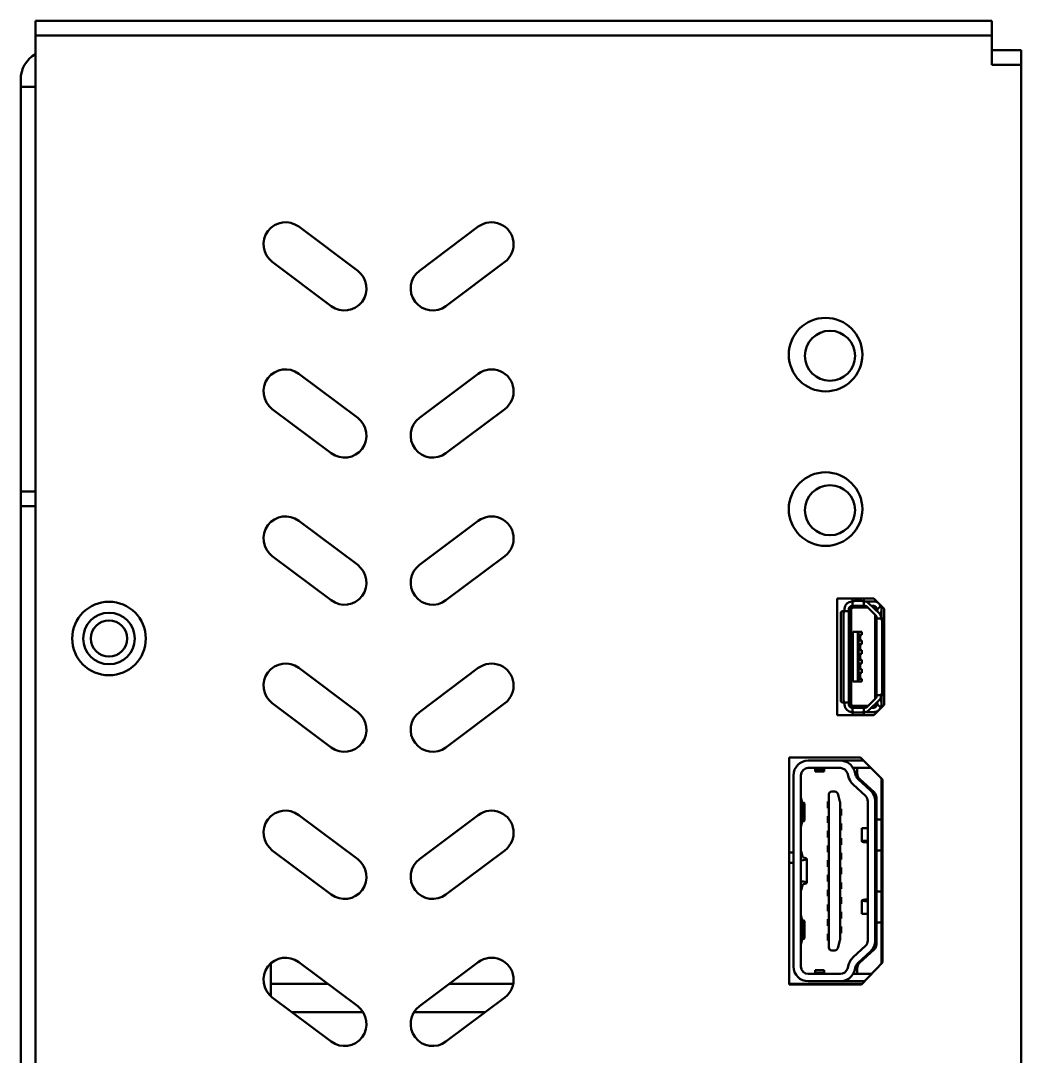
# Model space of a CAD drawing. Header units: millimetres. Extents: x 2117 to 4352, y 853 to 2102.
# Drawn here: x 2571.3 to 2639.3, y 1874.7 to 1945.1 of the extents above; entities that cross this region are included whole.
import ezdxf

# ---------------------------------------------------------------- set-up
doc = ezdxf.new("R2010")
doc.units = ezdxf.units.MM
doc.header["$LTSCALE"] = 1.8
doc.layers.add('외형선(ISO)', color=7, linetype='Continuous', lineweight=50)

msp = doc.modelspace()

# ---------------------------------------------------------------- linework, layer by layer
at = {"layer": '외형선(ISO)'}
for p, q in [((2572.263, 1945.075), (2575.263, 1945.075)), ((2572.263, 1945.075), (2572.263, 1944.075)), ((2634.263, 1945.075), (2575.263, 1945.075)), ((2634.263, 1945.075), (2637.263, 1945.075)), ((2637.263, 1944.075), (2637.263, 1945.075)), ((2575.263, 1944.075), (2572.263, 1944.075)), ((2572.263, 1944.075), (2572.263, 1943.075)), ((2634.263, 1944.075), (2575.263, 1944.075)), ((2637.263, 1944.075), (2634.263, 1944.075)), ((2637.263, 1944.075), (2637.263, 1943.075)), ((2572.263, 1801.375), (2572.263, 1943.075)), ((2637.263, 1942.075), (2637.263, 1943.075)), ((2637.763, 1943.075), (2637.263, 1943.075)), ((2637.763, 1943.075), (2639.263, 1943.075)), ((2639.263, 1942.075), (2639.263, 1943.075)), ((2637.263, 1942.075), (2639.263, 1942.075)), ((2639.263, 1942.075), (2639.263, 1799.875)), ((2571.263, 1940.575), (2571.263, 1941.075)), ((2571.263, 1940.575), (2571.263, 1913.075)), ((2572.263, 1940.575), (2571.263, 1940.575)), ((2572.263, 1913.075), (2572.263, 1940.575)), ((2590.163, 1931.075), (2594.163, 1928.075)), ((2598.363, 1928.075), (2602.363, 1931.075)), ((2592.363, 1925.675), (2588.363, 1928.675)), ((2604.163, 1928.675), (2600.163, 1925.675)), ((2590.163, 1921.075), (2594.163, 1918.075)), ((2598.363, 1918.075), (2602.363, 1921.075)), ((2592.363, 1915.675), (2588.363, 1918.675)), ((2604.163, 1918.675), (2600.163, 1915.675)), ((2571.263, 1912.075), (2571.263, 1913.075)), ((2571.263, 1913.075), (2572.263, 1913.075)), ((2572.263, 1912.075), (2571.263, 1912.075)), ((2571.263, 1829.575), (2571.263, 1912.075)), ((2590.163, 1911.075), (2594.163, 1908.075)), ((2598.363, 1908.075), (2602.363, 1911.075)), ((2592.363, 1905.675), (2588.363, 1908.675)), ((2604.163, 1908.675), (2600.163, 1905.675)), ((2626.753, 1905.795), (2629.233, 1905.795)), ((2626.753, 1897.875), (2626.753, 1905.795)), ((2629.233, 1905.795), (2629.933, 1905.095)), ((2627.253, 1905.085), (2627.253, 1905.095)), ((2627.253, 1904.935), (2627.253, 1905.085)), ((2627.553, 1905.095), (2627.553, 1905.085)), ((2627.553, 1905.085), (2627.553, 1904.935)), ((2627.593, 1898.645), (2627.593, 1905.025)), ((2627.693, 1905.025), (2627.693, 1898.645)), ((2627.753, 1905.595), (2627.803, 1905.595)), ((2627.803, 1905.295), (2627.753, 1905.295)), ((2627.803, 1905.523), (2627.803, 1905.724)), ((2627.803, 1905.394), (2627.803, 1905.523)), ((2627.803, 1905.394), (2627.803, 1905.295)), ((2627.803, 1905.295), (2628.553, 1905.295)), ((2628.732, 1905.275), (2627.843, 1905.275)), ((2628.841, 1905.175), (2627.843, 1905.175)), ((2627.953, 1905.634), (2628.403, 1905.634)), ((2628.553, 1905.724), (2628.553, 1905.523)), ((2628.553, 1905.595), (2628.653, 1905.595)), ((2628.553, 1905.394), (2628.553, 1905.523)), ((2628.553, 1905.394), (2628.553, 1905.295)), ((2628.653, 1905.295), (2628.553, 1905.295)), ((2629.233, 1905.595), (2628.653, 1905.595)), ((2628.661, 1905.295), (2628.653, 1905.295)), ((2628.761, 1905.253), (2629.388, 1904.643)), ((2629.642, 1904.75), (2628.862, 1905.51)), ((2629.233, 1905.295), (2629.083, 1905.295)), ((2629.133, 1905.275), (2629.103, 1905.275)), ((2629.233, 1905.595), (2629.263, 1905.595)), ((2629.433, 1904.954), (2629.433, 1905.095)), ((2629.763, 1904.435), (2629.763, 1905.265)), ((2629.933, 1905.095), (2629.933, 1898.575)), ((2626.993, 1898.885), (2626.993, 1904.785)), ((2627.107, 1904.935), (2627.302, 1904.935)), ((2627.188, 1898.885), (2627.188, 1904.785)), ((2627.302, 1904.935), (2627.448, 1904.935)), ((2627.553, 1904.935), (2627.448, 1904.935)), ((2627.553, 1898.735), (2627.553, 1904.935)), ((2627.553, 1904.64), (2627.593, 1904.607)), ((2629.333, 1898.975), (2629.333, 1904.696)), ((2629.433, 1904.435), (2629.433, 1904.535)), ((2629.433, 1904.435), (2629.433, 1899.235)), ((2629.433, 1904.435), (2629.538, 1904.435)), ((2629.684, 1904.435), (2629.538, 1904.435)), ((2629.684, 1904.435), (2629.879, 1904.435)), ((2629.733, 1904.835), (2629.733, 1904.535)), ((2629.733, 1904.535), (2629.733, 1904.435)), ((2629.763, 1904.495), (2629.733, 1904.495)), ((2627.593, 1904.215), (2627.553, 1904.249)), ((2629.798, 1904.285), (2629.798, 1899.385)), ((2627.553, 1903.01), (2627.593, 1903.01)), ((2627.818, 1900.145), (2627.818, 1903.525)), ((2627.988, 1903.525), (2627.818, 1903.525)), ((2627.988, 1903.525), (2628.148, 1903.525)), ((2628.148, 1903.525), (2628.198, 1903.525)), ((2628.148, 1900.145), (2628.148, 1903.525)), ((2628.198, 1900.145), (2628.198, 1903.525)), ((2628.198, 1903.525), (2628.418, 1903.525)), ((2628.198, 1903.335), (2628.418, 1903.335)), ((2628.198, 1903.26), (2628.225, 1903.26)), ((2628.198, 1903.01), (2628.225, 1903.01)), ((2628.198, 1902.935), (2628.418, 1902.935)), ((2628.323, 1903.26), (2628.225, 1903.26)), ((2628.323, 1903.01), (2628.225, 1903.01)), ((2628.323, 1903.01), (2628.323, 1903.26)), ((2628.418, 1903.335), (2628.418, 1903.525)), ((2628.418, 1902.685), (2628.418, 1902.935)), ((2627.593, 1902.61), (2627.553, 1902.61)), ((2628.198, 1902.685), (2628.418, 1902.685)), ((2628.198, 1902.61), (2628.225, 1902.61)), ((2628.198, 1902.36), (2628.225, 1902.36)), ((2628.198, 1902.285), (2628.418, 1902.285)), ((2628.323, 1902.61), (2628.225, 1902.61)), ((2628.323, 1902.36), (2628.225, 1902.36)), ((2628.323, 1902.36), (2628.323, 1902.61)), ((2628.418, 1902.035), (2628.418, 1902.285)), ((2628.198, 1902.035), (2628.418, 1902.035)), ((2628.198, 1901.96), (2628.225, 1901.96)), ((2628.198, 1901.71), (2628.225, 1901.71)), ((2628.198, 1901.635), (2628.418, 1901.635)), ((2628.323, 1901.96), (2628.225, 1901.96)), ((2628.323, 1901.71), (2628.225, 1901.71)), ((2628.323, 1901.71), (2628.323, 1901.96)), ((2628.418, 1901.385), (2628.418, 1901.635)), ((2590.163, 1901.075), (2594.163, 1898.075)), ((2598.363, 1898.075), (2602.363, 1901.075)), ((2627.553, 1901.06), (2627.593, 1901.06)), ((2628.198, 1901.385), (2628.418, 1901.385)), ((2628.198, 1901.31), (2628.225, 1901.31)), ((2628.198, 1901.06), (2628.225, 1901.06)), ((2628.198, 1900.985), (2628.418, 1900.985)), ((2628.323, 1901.31), (2628.225, 1901.31)), ((2628.323, 1901.06), (2628.225, 1901.06)), ((2628.323, 1901.06), (2628.323, 1901.31)), ((2628.418, 1900.735), (2628.418, 1900.985)), ((2627.593, 1900.66), (2627.553, 1900.66)), ((2627.988, 1900.145), (2627.818, 1900.145)), ((2627.988, 1900.145), (2628.148, 1900.145)), ((2628.148, 1900.145), (2628.198, 1900.145)), ((2628.198, 1900.735), (2628.418, 1900.735)), ((2628.198, 1900.66), (2628.225, 1900.66)), ((2628.198, 1900.41), (2628.225, 1900.41)), ((2628.198, 1900.335), (2628.418, 1900.335)), ((2628.198, 1900.145), (2628.418, 1900.145)), ((2628.323, 1900.66), (2628.225, 1900.66)), ((2628.323, 1900.41), (2628.225, 1900.41)), ((2628.323, 1900.41), (2628.323, 1900.66)), ((2628.418, 1900.145), (2628.418, 1900.335)), ((2627.553, 1899.422), (2627.593, 1899.455)), ((2627.302, 1898.735), (2627.107, 1898.735)), ((2627.253, 1898.585), (2627.253, 1898.735)), ((2627.302, 1898.735), (2627.448, 1898.735)), ((2627.553, 1898.735), (2627.448, 1898.735)), ((2627.593, 1899.064), (2627.553, 1899.03)), ((2627.553, 1898.735), (2627.553, 1898.585)), ((2629.388, 1899.028), (2628.761, 1898.418)), ((2628.862, 1898.16), (2629.642, 1898.92)), ((2629.433, 1899.135), (2629.433, 1899.235)), ((2629.433, 1899.235), (2629.538, 1899.235)), ((2629.433, 1898.575), (2629.433, 1898.717)), ((2629.684, 1899.235), (2629.538, 1899.235)), ((2629.879, 1899.235), (2629.684, 1899.235)), ((2629.733, 1899.235), (2629.733, 1899.135)), ((2629.733, 1899.175), (2629.763, 1899.175)), ((2629.733, 1899.135), (2629.733, 1898.835)), ((2629.763, 1898.405), (2629.763, 1899.235)), ((2592.363, 1895.675), (2588.363, 1898.675)), ((2604.163, 1898.675), (2600.163, 1895.675)), ((2627.253, 1898.575), (2627.253, 1898.585)), ((2627.553, 1898.585), (2627.553, 1898.575)), ((2627.753, 1898.375), (2627.803, 1898.375)), ((2627.803, 1898.075), (2627.753, 1898.075)), ((2627.803, 1898.375), (2628.553, 1898.375)), ((2627.803, 1898.375), (2627.803, 1898.277)), ((2627.803, 1898.148), (2627.803, 1898.277)), ((2627.803, 1897.946), (2627.803, 1898.148)), ((2627.843, 1898.495), (2628.841, 1898.495)), ((2627.843, 1898.395), (2628.732, 1898.395)), ((2627.953, 1898.037), (2628.403, 1898.037)), ((2628.553, 1898.375), (2628.653, 1898.375)), ((2628.553, 1898.375), (2628.553, 1898.277)), ((2628.553, 1898.148), (2628.553, 1898.277)), ((2628.553, 1898.148), (2628.553, 1897.946)), ((2628.653, 1898.075), (2628.553, 1898.075)), ((2628.661, 1898.375), (2628.653, 1898.375)), ((2628.653, 1898.075), (2629.233, 1898.075)), ((2629.233, 1898.375), (2629.083, 1898.375)), ((2629.103, 1898.395), (2629.133, 1898.395)), ((2629.933, 1898.575), (2629.233, 1897.875)), ((2629.263, 1898.075), (2629.233, 1898.075)), ((2629.233, 1897.875), (2626.753, 1897.875)), ((2623.483, 1894.992), (2628.333, 1894.992)), ((2623.483, 1879.559), (2623.483, 1894.992)), ((2626.966, 1894.775), (2624.783, 1894.775)), ((2626.966, 1894.775), (2628.549, 1894.775)), ((2628.333, 1894.992), (2629.833, 1893.492)), ((2623.783, 1893.775), (2623.783, 1880.775)), ((2624.283, 1880.775), (2624.283, 1893.775)), ((2624.783, 1894.275), (2626.966, 1894.275)), ((2625.25, 1894.191), (2625.236, 1894.275)), ((2625.865, 1894.191), (2625.25, 1894.191)), ((2625.254, 1894.025), (2625.862, 1894.025)), ((2625.865, 1894.191), (2625.88, 1894.275)), ((2627.443, 1893.926), (2627.552, 1893.581)), ((2627.832, 1894.275), (2628.113, 1894.275)), ((2628.029, 1893.731), (2627.92, 1894.076)), ((2629.049, 1894.275), (2628.113, 1894.275)), ((2628.113, 1894.275), (2628.113, 1893.895)), ((2627.83, 1893.145), (2628.671, 1892.374)), ((2629.009, 1892.743), (2628.168, 1893.513)), ((2628.274, 1893.527), (2629.256, 1892.624)), ((2629.763, 1891.275), (2629.763, 1893.562)), ((2629.763, 1893.175), (2629.833, 1893.175)), ((2629.833, 1893.492), (2629.833, 1881.059)), ((2626.18, 1892.475), (2626.18, 1882.075)), ((2626.595, 1892.675), (2626.38, 1892.675)), ((2626.938, 1892.002), (2626.787, 1892.53)), ((2624.379, 1891.932), (2624.283, 1892.275)), ((2624.379, 1891.932), (2624.379, 1890.618)), ((2624.533, 1891.856), (2624.533, 1890.695)), ((2626.113, 1891.55), (2626.113, 1892)), ((2626.113, 1892), (2626.18, 1892)), ((2626.945, 1882.603), (2626.945, 1891.947)), ((2628.833, 1892.005), (2628.833, 1882.545)), ((2629.333, 1882.545), (2629.333, 1892.005)), ((2629.418, 1892.256), (2629.418, 1891.275)), ((2590.163, 1891.075), (2594.163, 1888.075)), ((2598.363, 1888.075), (2602.363, 1891.075)), ((2626.113, 1891.55), (2626.18, 1891.55)), ((2626.113, 1890.55), (2626.113, 1891)), ((2626.113, 1891), (2626.18, 1891)), ((2626.945, 1891.5), (2627.013, 1891.5)), ((2626.945, 1891.05), (2627.013, 1891.05)), ((2627.013, 1891.05), (2627.013, 1891.5)), ((2629.418, 1890.775), (2629.418, 1891.275)), ((2629.763, 1890.775), (2629.763, 1891.275)), ((2624.379, 1890.618), (2624.283, 1890.275)), ((2626.113, 1890.55), (2626.18, 1890.55)), ((2626.945, 1890.5), (2627.013, 1890.5)), ((2627.013, 1890.05), (2627.013, 1890.5)), ((2629.763, 1890.775), (2629.418, 1890.775)), ((2629.418, 1890.275), (2629.418, 1890.775)), ((2629.418, 1889.175), (2629.418, 1890.275)), ((2629.763, 1883.775), (2629.763, 1890.775)), ((2626.113, 1889.55), (2626.113, 1890)), ((2626.113, 1890), (2626.18, 1890)), ((2626.113, 1889.55), (2626.18, 1889.55)), ((2626.945, 1890.05), (2627.013, 1890.05)), ((2628.64, 1890.182), (2628.433, 1890.182)), ((2628.433, 1890.182), (2628.433, 1889.279)), ((2628.64, 1890.182), (2628.833, 1890.182)), ((2626.113, 1888.55), (2626.113, 1889)), ((2626.113, 1889), (2626.18, 1889)), ((2626.945, 1889.5), (2627.013, 1889.5)), ((2626.945, 1889.05), (2627.013, 1889.05)), ((2627.013, 1889.05), (2627.013, 1889.5)), ((2628.64, 1889.329), (2628.833, 1889.348)), ((2629.418, 1888.675), (2629.418, 1889.175)), ((2592.363, 1885.675), (2588.363, 1888.675)), ((2604.163, 1888.675), (2600.163, 1885.675)), ((2623.483, 1888.535), (2623.783, 1888.535)), ((2624.283, 1888.587), (2624.314, 1888.587)), ((2624.422, 1888.185), (2624.314, 1888.587)), ((2626.113, 1888.55), (2626.18, 1888.55)), ((2626.945, 1888.5), (2627.013, 1888.5)), ((2627.013, 1888.05), (2627.013, 1888.5)), ((2629.763, 1888.675), (2629.418, 1888.675)), ((2629.418, 1888.175), (2629.418, 1888.675)), ((2629.418, 1886.375), (2629.418, 1888.175)), ((2623.783, 1887.835), (2623.483, 1887.835)), ((2624.683, 1888.092), (2624.683, 1886.458)), ((2626.113, 1887.55), (2626.113, 1888)), ((2626.113, 1888), (2626.18, 1888)), ((2626.113, 1887.55), (2626.18, 1887.55)), ((2626.945, 1888.05), (2627.013, 1888.05)), ((2626.945, 1887.5), (2627.013, 1887.5)), ((2627.013, 1887.05), (2627.013, 1887.5)), ((2626.113, 1886.55), (2626.113, 1887)), ((2626.113, 1887), (2626.18, 1887)), ((2626.945, 1887.05), (2627.013, 1887.05)), ((2624.422, 1886.366), (2624.314, 1885.964)), ((2626.113, 1886.55), (2626.18, 1886.55)), ((2626.945, 1886.5), (2627.013, 1886.5)), ((2626.945, 1886.05), (2627.013, 1886.05)), ((2627.013, 1886.05), (2627.013, 1886.5)), ((2629.418, 1885.875), (2629.418, 1886.375)), ((2624.283, 1885.964), (2624.314, 1885.964)), ((2626.113, 1885.55), (2626.113, 1886)), ((2626.113, 1886), (2626.18, 1886)), ((2626.113, 1885.55), (2626.18, 1885.55)), ((2626.945, 1885.5), (2627.013, 1885.5)), ((2627.013, 1885.05), (2627.013, 1885.5)), ((2629.763, 1885.875), (2629.418, 1885.875)), ((2629.418, 1885.375), (2629.418, 1885.875)), ((2629.418, 1884.275), (2629.418, 1885.375)), ((2626.113, 1884.55), (2626.113, 1885)), ((2626.113, 1885), (2626.18, 1885)), ((2626.945, 1885.05), (2627.013, 1885.05)), ((2628.433, 1884.369), (2628.433, 1885.272)), ((2628.833, 1885.203), (2628.64, 1885.221)), ((2624.379, 1883.932), (2624.283, 1884.275)), ((2624.379, 1883.932), (2624.379, 1882.618)), ((2626.113, 1884.55), (2626.18, 1884.55)), ((2626.113, 1883.55), (2626.113, 1884)), ((2626.113, 1884), (2626.18, 1884)), ((2626.945, 1884.5), (2627.013, 1884.5)), ((2626.945, 1884.05), (2627.013, 1884.05)), ((2627.013, 1884.05), (2627.013, 1884.5)), ((2628.433, 1884.369), (2628.64, 1884.369)), ((2628.833, 1884.369), (2628.64, 1884.369)), ((2629.418, 1883.775), (2629.418, 1884.275)), ((2624.533, 1883.856), (2624.533, 1882.695)), ((2626.113, 1883.55), (2626.18, 1883.55)), ((2626.945, 1883.5), (2627.013, 1883.5)), ((2627.013, 1883.05), (2627.013, 1883.5)), ((2629.763, 1883.775), (2629.418, 1883.775)), ((2629.418, 1883.275), (2629.418, 1883.775)), ((2629.418, 1883.275), (2629.418, 1882.295)), ((2629.763, 1883.275), (2629.763, 1883.775)), ((2629.763, 1880.986), (2629.763, 1883.275)), ((2624.379, 1882.618), (2624.283, 1882.275)), ((2626.113, 1882.55), (2626.113, 1883)), ((2626.113, 1883), (2626.18, 1883)), ((2626.113, 1882.55), (2626.18, 1882.55)), ((2626.787, 1882.02), (2626.938, 1882.548)), ((2626.945, 1883.05), (2627.013, 1883.05)), ((2626.38, 1881.875), (2626.595, 1881.875)), ((2628.671, 1882.177), (2627.83, 1881.406)), ((2628.168, 1881.038), (2629.009, 1881.808)), ((2629.256, 1881.927), (2628.274, 1881.024)), ((2629.763, 1881.375), (2629.833, 1881.375)), ((2588.263, 1878.757), (2588.263, 1880.993)), ((2590.163, 1881.075), (2594.163, 1878.075)), ((2598.363, 1878.075), (2602.363, 1881.075)), ((2625.254, 1880.525), (2625.862, 1880.525)), ((2627.552, 1880.97), (2627.443, 1880.625)), ((2627.92, 1880.474), (2628.029, 1880.82)), ((2628.113, 1880.656), (2628.113, 1880.275)), ((2629.833, 1881.059), (2628.4, 1879.559)), ((2626.966, 1880.275), (2624.783, 1880.275)), ((2624.783, 1879.775), (2626.966, 1879.775)), ((2625.236, 1880.275), (2625.25, 1880.36)), ((2625.865, 1880.36), (2625.25, 1880.36)), ((2625.88, 1880.275), (2625.865, 1880.36)), ((2628.606, 1879.775), (2626.966, 1879.775)), ((2628.113, 1880.275), (2627.832, 1880.275)), ((2628.113, 1880.275), (2629.084, 1880.275)), ((2588.263, 1879.598), (2592.132, 1879.598)), ((2600.393, 1879.598), (2604.737, 1879.598)), ((2623.483, 1879.598), (2628.437, 1879.598)), ((2628.4, 1879.559), (2623.483, 1879.559)), ((2592.363, 1875.675), (2588.363, 1878.675)), ((2604.163, 1878.675), (2600.163, 1875.675)), ((2589.712, 1877.664), (2594.539, 1877.664)), ((2597.987, 1877.664), (2602.814, 1877.664))]:
    msp.add_line(p, q, dxfattribs=at)
for centre, radius in [((2625.963, 1922.375), 2.5), ((2626.263, 1922.295), 1.7), ((2625.963, 1911.875), 2.5), ((2626.263, 1911.795), 1.7), ((2577.263, 1903.075), 2.5), ((2577.263, 1903.075), 1.75), ((2577.263, 1903.075), 1.23)]:
    msp.add_circle(centre, radius, dxfattribs=at)
for centre, radius, start, end in [((2573.263, 1941.075), 2, 120, 180), ((2589.263, 1929.875), 1.5, 53.1301, 233.1301), ((2603.263, 1929.875), 1.5, 306.8699, 126.8699), ((2593.263, 1926.875), 1.5, 233.1301, 53.1301), ((2599.263, 1926.875), 1.5, 126.8699, 306.8699), ((2589.263, 1919.875), 1.5, 53.1301, 233.1301), ((2603.263, 1919.875), 1.5, 306.8699, 126.8699), ((2593.263, 1916.875), 1.5, 233.1301, 53.1301), ((2599.263, 1916.875), 1.5, 126.8699, 306.8699), ((2589.263, 1909.875), 1.5, 53.1301, 233.1301), ((2603.263, 1909.875), 1.5, 306.8699, 126.8699), ((2593.263, 1906.875), 1.5, 233.1301, 53.1301), ((2599.263, 1906.875), 1.5, 126.8699, 306.8699), ((2627.753, 1905.095), 0.5, 90, 180), ((2627.753, 1905.095), 0.2, 90, 180), ((2627.843, 1905.025), 0.25, 90, 180), ((2627.843, 1905.025), 0.15, 90, 180), ((2628.653, 1905.295), 0.3, 45.74406, 90), ((2628.657, 1905.145), 0.15, 45.74406, 91.48812), ((2629.133, 1904.975), 0.3, 0, 90), ((2629.233, 1905.095), 0.5, 53.1301, 90), ((2629.233, 1905.095), 0.2, 0, 90), ((2629.133, 1904.975), 0.2, 31.93307, 59.55505), ((2629.263, 1905.095), 0.5, 63.64402, 90), ((2629.883, 1904.835), 0.45, 105.84867, 166.3203), ((2629.233, 1905.095), 0.5, 18.03097, 36.8699), ((2629.263, 1905.095), 0.5, 19.26472, 26.35598), ((2629.283, 1904.535), 0.15, 19.47122, 45.74406), ((2629.433, 1904.535), 0.3, 9.59407, 45.74406), ((2629.883, 1904.835), 0.15, 143.1301, 180), ((2589.263, 1899.875), 1.5, 53.1301, 233.1301), ((2603.263, 1899.875), 1.5, 306.8699, 126.8699), ((2629.133, 1898.695), 0.3, 270, 0), ((2629.283, 1899.135), 0.15, 314.25594, 340.52878), ((2629.883, 1898.835), 0.45, 193.6797, 254.15133), ((2629.433, 1899.135), 0.3, 314.25594, 350.40593), ((2629.883, 1898.835), 0.15, 180, 216.8699), ((2593.263, 1896.875), 1.5, 233.1301, 53.1301), ((2599.263, 1896.875), 1.5, 126.8699, 306.8699), ((2627.753, 1898.575), 0.5, 180, 270), ((2627.753, 1898.575), 0.2, 180, 270), ((2627.843, 1898.645), 0.25, 180, 270), ((2627.843, 1898.645), 0.15, 180, 270), ((2628.657, 1898.525), 0.15, 268.51188, 314.25594), ((2628.653, 1898.375), 0.3, 270, 314.25594), ((2629.233, 1898.575), 0.2, 270, 0), ((2629.233, 1898.575), 0.5, 270, 306.8699), ((2629.133, 1898.695), 0.2, 300.44495, 328.06693), ((2629.263, 1898.575), 0.5, 270, 296.35598), ((2629.233, 1898.575), 0.5, 323.1301, 341.96903), ((2629.263, 1898.575), 0.5, 333.64402, 340.73528), ((2624.783, 1893.775), 1, 90, 180), ((2626.966, 1893.775), 1, 17.52557, 90), ((2624.783, 1893.775), 0.5, 90, 180), ((2626.966, 1893.775), 0.5, 17.52557, 90), ((2628.613, 1893.895), 0.5, 180, 227.40021), ((2628.506, 1893.882), 1, 197.52557, 227.48955), ((2628.506, 1893.882), 0.5, 197.52557, 227.48955), ((2626.38, 1892.475), 0.2, 90, 180), ((2626.595, 1892.475), 0.2, 15.9454, 90), ((2628.333, 1892.005), 0.5, 0, 47.48955), ((2628.333, 1892.005), 1, 0, 47.48955), ((2628.918, 1892.256), 0.5, 0, 47.40021), ((2626.745, 1891.947), 0.2, 0, 15.9454), ((2589.263, 1889.875), 1.5, 53.1301, 233.1301), ((2603.263, 1889.875), 1.5, 306.8699, 126.8699), ((2593.263, 1886.875), 1.5, 233.1301, 53.1301), ((2599.263, 1886.875), 1.5, 126.8699, 306.8699), ((2626.745, 1882.603), 0.2, 344.0546, 0), ((2628.333, 1882.545), 0.5, 312.51045, 0), ((2628.333, 1882.545), 1, 312.51045, 0), ((2626.38, 1882.075), 0.2, 180, 270), ((2626.595, 1882.075), 0.2, 270, 344.0546), ((2628.918, 1882.295), 0.5, 312.59979, 0), ((2589.263, 1879.875), 1.5, 53.1301, 233.1301), ((2603.263, 1879.875), 1.5, 306.8699, 126.8699), ((2628.506, 1880.669), 1, 132.51045, 162.47443), ((2624.783, 1880.775), 1, 180, 270), ((2624.783, 1880.775), 0.5, 180, 270), ((2626.966, 1880.775), 0.5, 270, 342.47443), ((2626.966, 1880.775), 1, 270, 342.47443), ((2628.506, 1880.669), 0.5, 132.51045, 162.47443), ((2628.613, 1880.656), 0.5, 132.59979, 180), ((2593.263, 1876.875), 1.5, 233.1301, 53.1301), ((2599.263, 1876.875), 1.5, 126.8699, 306.8699)]:
    msp.add_arc(centre, radius, start, end, dxfattribs=at)
for centre, major_axis, ratio, start_param, end_param in [((2627.953, 1905.724), (-0.15, 0), 0.740406, 5.588899, 6.283185), ((2628.403, 1905.724), (0.15, 0), 0.740406, 0, 0.694287), ((2627.953, 1905.523), (-0.15, 0), 0.740406, 4.712389, 6.283185), ((2628.403, 1905.523), (0.15, 0), 0.740406, 0, 1.570796), ((2627.107, 1904.785), (0, 0.15), 0.760872, 0, 1.570796), ((2627.302, 1904.785), (0, 0.15), 0.760872, 0, 1.570796), ((2629.684, 1904.285), (0, 0.15), 0.760872, 4.712389, 6.283185), ((2629.879, 1904.285), (0, 0.15), 0.760872, 5.789031, 6.283185), ((2627.107, 1898.885), (0, -0.15), 0.760872, 4.712389, 6.283185), ((2627.302, 1898.885), (0, -0.15), 0.760872, 4.712389, 6.283185), ((2629.684, 1899.385), (0, -0.15), 0.760872, 0, 1.570796), ((2629.879, 1899.385), (0, -0.15), 0.760872, 0, 0.494154), ((2627.953, 1898.148), (-0.15, 0), 0.740406, 0, 1.570796), ((2628.403, 1898.148), (0.15, 0), 0.740406, 4.712389, 6.283185), ((2627.953, 1897.946), (-0.15, 0), 0.740406, 0, 0.694287), ((2628.403, 1897.946), (0.15, 0), 0.740406, 5.588899, 6.283185), ((2625.254, 1895.125), (0, -1.1), 0.006109, 5.72752, 6.283185), ((2625.862, 1895.125), (0, -1.1), 0.006109, 6.283185, 6.838851), ((2623.233, 1891.856), (-1.3, 0), 0.125, 3.141593, 3.633616), ((2623.233, 1890.695), (-1.3, 0), 0.125, 2.649569, 3.141593), ((2629.033, 1889.279), (-0.6, 0), 0.11087, 5.425406, 7.411071), ((2628.733, 1889.209), (-0.1, 0), 0.11087, 3.141593, 4.269478), ((2623.59, 1888.092), (-1.093, 0), 0.130081, 2.257442, 3.846747), ((2623.59, 1886.458), (-1.093, 0), 0.130081, 2.436438, 4.025743), ((2629.033, 1885.272), (-0.6, 0), 0.11087, 5.1553, 7.140965), ((2628.733, 1885.342), (-0.1, 0), 0.11087, 2.013707, 3.141593), ((2623.233, 1883.856), (-1.3, 0), 0.125, 3.141593, 3.633616), ((2623.233, 1882.695), (-1.3, 0), 0.125, 2.649569, 3.141593), ((2625.254, 1879.425), (0, 1.1), 0.006109, 6.283185, 6.838851), ((2625.862, 1879.425), (0, 1.1), 0.006109, 5.72752, 6.283185)]:
    msp.add_ellipse(centre, major_axis=major_axis, ratio=ratio, start_param=start_param, end_param=end_param, dxfattribs=at)
for points in [[(2629.433, 1904.535), (2629.433, 1904.544), (2629.432, 1904.552), (2629.431, 1904.56), (2629.429, 1904.569), (2629.427, 1904.577), (2629.424, 1904.585)], [(2629.729, 1904.585), (2629.73, 1904.577), (2629.731, 1904.568), (2629.732, 1904.56), (2629.733, 1904.552), (2629.733, 1904.543), (2629.733, 1904.535)], [(2629.424, 1899.085), (2629.427, 1899.094), (2629.429, 1899.102), (2629.431, 1899.11), (2629.432, 1899.119), (2629.433, 1899.127), (2629.433, 1899.135)], [(2629.733, 1899.135), (2629.733, 1899.127), (2629.733, 1899.119), (2629.732, 1899.111), (2629.731, 1899.102), (2629.73, 1899.094), (2629.729, 1899.085)]]:
    msp.add_open_spline(points, degree=3, knots=[0, 0, 0, 0, 0.5, 0.5, 0.5, 1, 1, 1, 1], dxfattribs=at)

doc.saveas('drawing.dxf')
